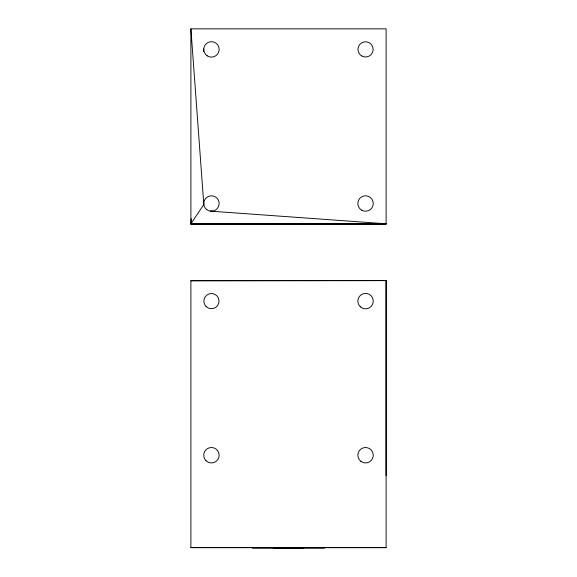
<?xml version="1.0" encoding="UTF-8"?>
<svg xmlns="http://www.w3.org/2000/svg" width="577" height="577" viewBox="0 0 577 577"><rect width="100%" height="100%" fill="white"/><g stroke="black" fill="none" stroke-linecap="round" stroke-linejoin="round"><path stroke-width="0.87" d="M386.107 475.571L386.107 280.638L190.893 280.884M190.893 224.136L190.893 28.85L386.107 28.85L386.107 224.056L190.893 224.136L191.29 218.748M203.551 51.641L203.753 48.944M290.541 548.085L303.783 548.02L273.217 547.999L286.517 548.085M190.893 547.494L386.107 547.494M190.893 223.919L386.107 224.056L379.832 223.602M214.081 211.42L210.497 211.16L386.107 223.782L190.893 223.782L203.811 204.575L190.893 28.85M324.462 547.494L324.462 548.15L252.538 548.15L252.538 547.494M386.107 280.566L190.893 280.566L190.893 547.696L386.107 547.696L386.107 280.566M206.068 306.488A7.602 7.602 0 0 0 218.784 303.084A7.602 7.602 0 0 0 209.473 293.772A7.602 7.602 0 0 0 206.068 306.488M360.437 306.877A7.703 7.703 0 0 0 373.103 302.665A7.703 7.703 0 0 0 363.128 293.801A7.703 7.703 0 0 0 360.437 306.877M205.996 460.677A7.703 7.703 0 0 0 218.885 457.222A7.703 7.703 0 0 0 209.451 447.781A7.703 7.703 0 0 0 205.996 460.677M360.82 461.304A7.703 7.703 0 0 0 373.189 456.292A7.703 7.703 0 0 0 362.666 448.084A7.703 7.703 0 0 0 360.82 461.304M206.804 209.66A7.703 7.703 0 0 0 219.087 204.453A7.703 7.703 0 0 0 208.441 196.418A7.703 7.703 0 0 0 206.804 209.66M361.7 210.187A7.703 7.703 0 0 0 373.261 203.508A7.703 7.703 0 0 0 361.7 196.836A7.703 7.703 0 0 0 361.7 210.187M361.757 55.983A7.602 7.602 0 0 0 373.16 49.398A7.602 7.602 0 0 0 361.757 42.813A7.602 7.602 0 0 0 361.757 55.983M207.201 55.832A7.703 7.703 0 0 0 219.137 49.853A7.703 7.703 0 0 0 207.994 42.51A7.703 7.703 0 0 0 207.201 55.832"/></g></svg>
